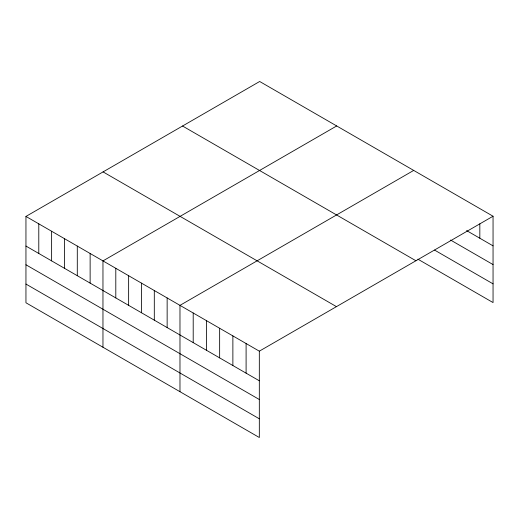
<?xml version="1.0" encoding="UTF-8"?>
<svg xmlns="http://www.w3.org/2000/svg" width="519" height="519" viewBox="0 0 519 519"><rect width="100%" height="100%" fill="white"/><g stroke="black" fill="none" stroke-linecap="round" stroke-linejoin="round"><path stroke-width="0.78" d="M25.95 216.429L259.325 351.168L259.325 437.511L25.95 302.772L25.95 216.429L259.675 81.489L493.05 216.228L493.05 302.571L417.879 259.169M336.688 125.955L102.963 260.895L102.963 347.237M413.701 170.414L179.976 305.36L179.976 391.702M259.325 351.168L493.05 216.228M466.6 230.585L493.05 245.857M450.589 240.057L493.05 264.573M434.585 250.1L493.05 283.854M182.545 126.02L415.92 260.759M103.08 171.899L336.455 306.638M25.95 246.058L259.325 380.797M25.95 264.774L259.325 399.513M25.95 284.055L259.325 418.794M479.828 223.806L479.828 238.221M246.097 343.533L246.097 373.161M232.875 335.897L232.875 365.525M219.647 328.261L219.647 357.889M206.426 320.625L206.426 350.254M193.204 312.989L193.204 342.618M167.144 297.945L167.144 327.573M154.305 290.536L154.305 320.165M141.473 283.127L141.473 312.756M128.634 275.712L128.634 305.341M115.802 268.304L115.802 297.932M90.131 253.486L90.131 283.115M77.292 246.071L77.292 275.699M64.46 238.662L64.46 268.291M51.621 231.253L51.621 260.882M38.789 223.838L38.789 253.467"/></g></svg>
